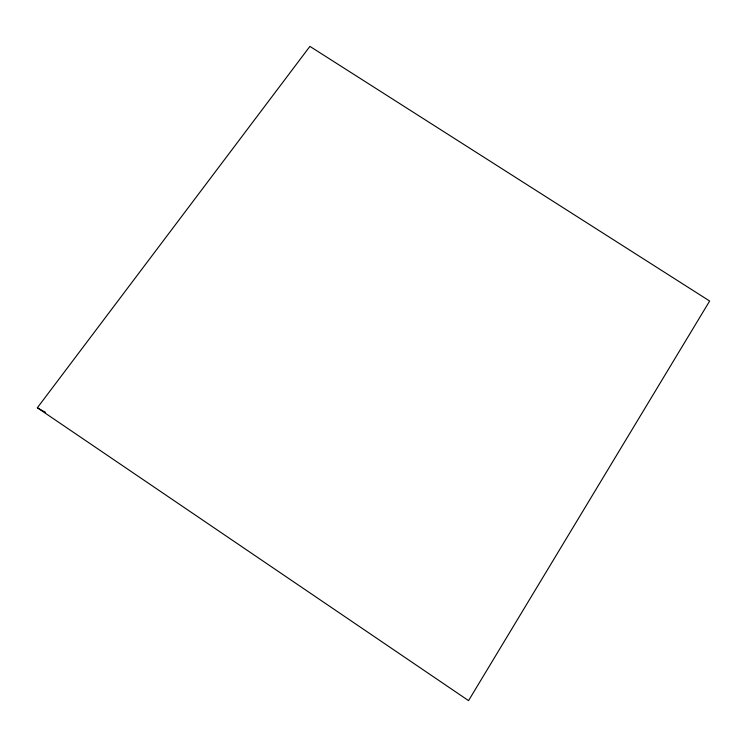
<?xml version="1.0" encoding="UTF-8"?>
<svg xmlns="http://www.w3.org/2000/svg" width="747" height="747" viewBox="0 0 747 747"><rect width="100%" height="100%" fill="white"/><g stroke="black" fill="none" stroke-linecap="round" stroke-linejoin="round"><path stroke-width="1.12" d="M37.35 407.797L309.912 46.379L709.65 301.032L468.556 700.621L37.35 407.797L45.474 412.344"/></g></svg>
